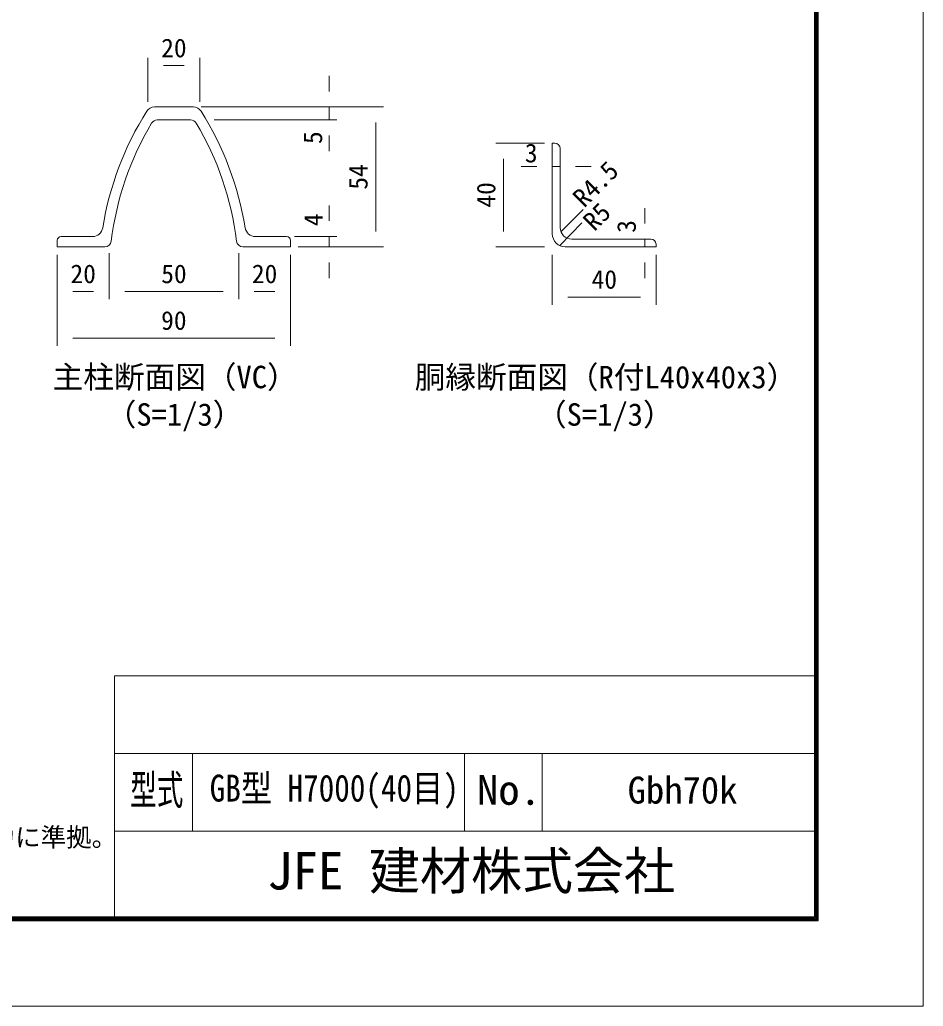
# Model space of a CAD drawing. Units: millimetres, scale not verified, with parts at other scales. Extents: x -10500 to 10500, y -7425 to 7425.
# Drawn here: x 4690 to 10500, y -7425 to -1081 of the extents above; entities that cross this region are included whole.
import ezdxf
from ezdxf.enums import TextEntityAlignment as Align

# ---------------------------------------------------------------- set-up
doc = ezdxf.new("R2010")
doc.units = ezdxf.units.MM
doc.header["$LTSCALE"] = 50
for name, color, linetype, lineweight in [('0-1_D-STR1', 1, 'Continuous', 18), ('0-2_D-STR-DIM', 7, 'Continuous', 9), ('0-B_D-TTL', 7, 'Continuous', 9)]:
    doc.layers.add(name, color=color, linetype=linetype, lineweight=lineweight)
doc.layers.add('0-9_D-TTL-TXT', color=7, linetype='Continuous')
doc.styles.add('ＭＳ ゴシック', font='')
doc.styles.get('ＭＳ ゴシック').set_extended_font_data('MS Gothic')

msp = doc.modelspace()

# ---------------------------------------------------------------- linework, layer by layer
at = {"layer": '0-1_D-STR1'}
for p, q in [((5556.38, -1641.98), (5806.57, -1641.98)), ((5574.11, -1725.31), (5788.85, -1725.31)), ((8131.45, -1875.3), (8114.78, -1875.3)), ((8114.78, -2458.61), (8114.78, -1875.3)), ((8164.78, -1908.63), (8164.78, -2416.95)), ((4931.51, -2541.94), (4931.51, -2500.28)), ((4931.51, -2541.94), (4931.51, -2500.28)), ((5157.75, -2475.28), (4956.51, -2475.28)), ((6205.21, -2475.28), (6406.45, -2475.28)), ((6431.45, -2541.94), (6431.45, -2500.28)), ((8239.78, -2491.94), (8748.09, -2491.94)), ((8781.42, -2541.94), (8781.42, -2525.28)), ((5237.39, -2541.94), (4931.51, -2541.94)), ((6125.56, -2541.94), (6431.45, -2541.94)), ((8198.11, -2541.94), (8781.42, -2541.94))]:
    msp.add_line(p, q, dxfattribs=at)
for centre, radius, start, end in [((5556.38, -1700.31), 58.33, 90, 147.73028), ((5806.57, -1700.31), 58.33, 32.26972, 90), ((7198.08, -2736.93), 1999.92, 147.73028, 170.85863), ((4164.87, -2736.93), 1999.92, 9.14137, 32.26972), ((7198.08, -2736.93), 1933.26, 149.15113, 173.11764), ((5574.11, -1766.97), 41.66, 90, 149.15113), ((5788.85, -1766.97), 41.66, 30.84887, 90), ((4164.87, -2736.93), 1933.26, 6.88236, 30.84887), ((8131.45, -1908.63), 33.33, 0, 90), ((5157.75, -2408.61), 66.66, 270, 350.85863), ((6205.21, -2408.61), 66.66, 189.14137, 270), ((8198.11, -2458.61), 83.33, 180.00043, 270), ((8239.78, -2416.95), 75, 180.00046, 270), ((4956.51, -2500.28), 25, 90, 180), ((5237.39, -2500.28), 41.66, 270, 353.11764), ((6125.56, -2500.28), 41.66, 186.88236, 270), ((6406.45, -2500.28), 25, 0, 90), ((8748.09, -2525.28), 33.33, 0, 90)]:
    msp.add_arc(centre, radius, start, end, dxfattribs=at)
at = {"layer": '0-2_D-STR-DIM'}
for p, q in [((5514.82, -1609.39), (5514.82, -1325.8)), ((5848.14, -1609.39), (5848.14, -1325.8)), ((5614.82, -1375.8), (5748.14, -1375.8)), ((6679.55, -1541.98), (6679.55, -1441.98)), ((5856.57, -1641.98), (7029.55, -1641.98)), ((5856.57, -1641.98), (6729.55, -1641.98)), ((6679.55, -1641.98), (6679.55, -1725.31)), ((5940.06, -1725.31), (6729.55, -1725.31)), ((6979.55, -1741.98), (6979.55, -2441.94)), ((6679.55, -1825.31), (6679.55, -1925.31)), ((8064.78, -1875.3), (7751.77, -1875.3)), ((7801.77, -1975.3), (7801.77, -2441.94)), ((8014.78, -2025.23), (7914.78, -2025.23)), ((8114.78, -2025.23), (8164.78, -2025.23)), ((8264.78, -2025.23), (8364.78, -2025.23)), ((6679.55, -2375.28), (6679.55, -2275.28)), ((8313.92, -2301.21), (8171.24, -2442.57)), ((8708.92, -2391.94), (8708.92, -2291.94)), ((8303.65, -2388.19), (8162.85, -2532.02)), ((6456.45, -2475.28), (6729.55, -2475.28)), ((6679.55, -2475.28), (6679.55, -2541.94)), ((8708.92, -2491.94), (8708.92, -2541.94)), ((4931.51, -2591.94), (4931.51, -3178.05)), ((4931.51, -2591.94), (4931.51, -2878.05)), ((5264.83, -2581.63), (5264.83, -2878.05)), ((5264.83, -2581.63), (5264.83, -2878.05)), ((6098.13, -2581.63), (6098.13, -2878.05)), ((6098.13, -2581.63), (6098.13, -2878.05)), ((6431.45, -2591.94), (6431.45, -3178.05)), ((6431.45, -2591.94), (6431.45, -2878.05)), ((6481.45, -2541.94), (7029.55, -2541.94)), ((6481.45, -2541.94), (6729.55, -2541.94)), ((8064.78, -2541.94), (7751.77, -2541.94)), ((8114.78, -2591.94), (8114.78, -2914.15)), ((8720.31, -2541.94), (8758.92, -2541.94)), ((8781.42, -2591.94), (8781.42, -2914.15)), ((6679.55, -2641.94), (6679.55, -2741.94)), ((8708.92, -2641.94), (8708.92, -2741.94)), ((5031.51, -2828.05), (5164.83, -2828.05)), ((5364.83, -2828.05), (5998.13, -2828.05)), ((6198.13, -2828.05), (6331.45, -2828.05)), ((8214.78, -2864.15), (8681.42, -2864.15)), ((5031.51, -3128.05), (6331.45, -3128.05))]:
    msp.add_line(p, q, dxfattribs=at)
at = {"layer": '0-B_D-TTL'}
for p, q in [((5300, -5300), (5300, -6850)), ((5300, -5300), (9800, -5300)), ((5300, -5800), (9800, -5800)), ((5800, -5800), (5800, -6300)), ((7550, -5800), (7550, -6300)), ((8050, -5800), (8050, -6300)), ((5300, -6300), (9800, -6300))]:
    msp.add_line(p, q, dxfattribs=at)
at = {"layer": '0-B_D-TTL', "color": 2, "lineweight": 18}
msp.add_lwpolyline([(-10500, 7425), (10500, 7425), (10500, -7425), (-10500, -7425)], close=True, dxfattribs=at)
at = {"layer": '0-B_D-TTL'}
for points in [[(-9825, 6875), (9825, 6875), (9825, -6875), (-9825, -6875)], [(-9818.75, 6868.75), (9818.75, 6868.75), (9818.75, -6868.75), (-9818.75, -6868.75)], [(-9812.5, 6862.5), (9812.5, 6862.5), (9812.5, -6862.5), (-9812.5, -6862.5)], [(-9806.25, 6856.25), (9806.25, 6856.25), (9806.25, -6856.25), (-9806.25, -6856.25)], [(-9800, 6850), (9800, 6850), (9800, -6850), (-9800, -6850)]]:
    msp.add_lwpolyline(points, close=True, dxfattribs=at)

# ---------------------------------------------------------------- texts
at = {"layer": '0-2_D-STR-DIM', "style": 'ＭＳ ゴシック'}
for s, p in [('20', (5599.6, -1358.93)), ('3', (7938.18, -2034.52)), ('20', (5016.29, -2811.18)), ('50', (5599.91, -2811.18)), ('20', (6182.91, -2811.18)), ('40', (8367.48, -2847.28)), ('90', (5599.29, -3111.18))]:
    msp.add_text(s, height=120.2, dxfattribs=at).set_placement(p, align=Align.BOTTOM_LEFT)
for s, rotation, p in [('5', 90, (6670.68, -1880.41)), ('54', 90, (6962.68, -2173.83)), ('R4.5', 45, (8345.04, -2320.84)), ('40', 90, (7784.9, -2289.25)), ('R5', 45, (8410.73, -2472.76)), ('4', 90, (6674.93, -2409)), ('3', 90, (8687.76, -2451.1))]:
    msp.add_text(s, height=120.2, rotation=rotation, dxfattribs=at).set_placement(p, align=Align.BOTTOM_LEFT)
at = {"layer": '0-9_D-TTL-TXT', "style": 'ＭＳ ゴシック'}
for s, height, p in [('主柱断面図（VC）', 144.4, (4901.78, -3493.98)), ('胴縁断面図（R付L40x40x3）', 144.4, (7229.82, -3494.74)), ('（S=1/3）', 144.4, (5242.9, -3735.2)), ('（S=1/3）', 144.4, (8009.52, -3735.2)), ('Gbh70k', 173, (8599.07, -6173.31)), ('（設計条件）風荷重：昭和57年改正 建築基準法・同施行令に基づく風圧力に準拠。', 120.2, (-831.12, -6434.01)), ('JFE 建材株式会社', 240.5, (6280.95, -6746.26))]:
    msp.add_text(s, height=height, dxfattribs=at).set_placement(p, align=Align.BOTTOM_LEFT)
for s, height, width, p in [('型式', 192.4, 0.65, (5400.67, -6187.01)), ('GB型 H7000(40目)', 173, 0.85, (5911.71, -6160.45)), ('No.', 192.4, 1.05, (7630, -6187.01))]:
    msp.add_text(s, height=height, dxfattribs=dict(at, width=width)).set_placement(p, align=Align.BOTTOM_LEFT)

doc.saveas('drawing.dxf')
